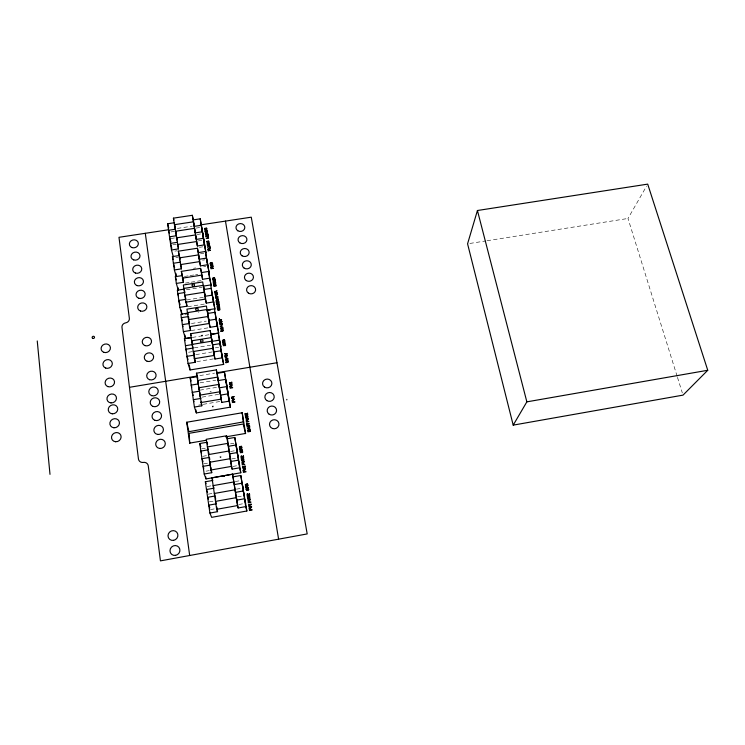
<?xml version="1.0" encoding="UTF-8"?>
<svg xmlns="http://www.w3.org/2000/svg" width="745" height="745" viewBox="0 0 745 745"><rect width="100%" height="100%" fill="white"/><g stroke="black" fill="none" stroke-linecap="round" stroke-linejoin="round"><path stroke-width="0.56" stroke-dasharray="3.73 2.79" d="M209.997 392.066L210.584 391.479L211.357 392M677.13 376.244L627.988 218.462L646.586 186.092M198.943 311.997L198.328 312.257M208.246 494.177L212.763 493.376M236.444 489.158L240.952 488.357M209.373 501.86L213.899 501.05M237.636 496.803L242.153 496.002M210.509 509.58L215.035 508.77M238.838 504.495L244.5 503.48M207.129 486.532L211.627 485.731M235.252 481.54L239.75 480.749M203.795 463.818L208.265 463.036M231.723 458.929L236.193 458.147M206.02 471.157L209.382 470.57M232.896 466.435L237.376 465.644M201.606 448.863L206.058 448.099M230.512 443.852L233.856 443.266M202.705 456.322L207.157 455.549M230.559 451.47L236.137 450.492M198.682 405.103L202.081 404.526M203.208 404.339L220.213 401.453M199.939 390.156L217.987 387.121M202.137 397.132L219.095 394.273M199.818 375.592L214.607 373.124M200.005 382.837L215.761 380.192M188.587 352.255L191.931 351.705M215.324 347.859L218.667 347.31M195.795 354.639L212.521 351.891M196.838 361.642L213.601 358.867M192.322 337.438L209.531 334.635M194.296 347.868L210.584 345.196M191.418 323.516L206.263 321.123M191.297 330.547L208.47 327.772M186.744 299.974L203.739 297.274M187.749 306.716L205.918 303.811M185.384 283.091L189.891 282.383M191.018 282.206L201.15 280.604M469.862 243.447L485.908 240.914M487.053 240.728L627.988 218.462M186.38 289.749L202.184 287.253M193.504 268.284L195.749 267.939M203.599 266.71L205.834 266.356M184.397 276.46L188.885 275.752M190.012 275.585L194.51 274.877M195.637 274.7L197.881 274.346M174.907 251.112L177.133 250.767M199.418 247.331L202.761 246.819M175.867 257.63L178.102 257.276M200.433 253.822L203.785 253.3M202.566 260.163L204.81 259.819M170.987 231.918L174.423 231.397M196.205 228.072L199.651 227.551M170.782 238.521L175.382 237.813M197.211 234.47L200.656 233.949M172.84 244.807L176.174 244.295M198.412 240.877L201.746 240.365M177.366 228.417L192.257 226.154M677.475 377.352L682.327 392.913M219.943 456.918C220.511 459.563 222.196 455.251 219.943 456.918M212.232 406.286C212.791 408.847 214.448 404.675 212.232 406.286M201.429 335.343C201.979 337.792 203.599 333.807 201.429 335.343"/><path stroke-width="1.12" d="M286.844 399.376L286.788 399.897M477.433 210.509L467.571 243.811L513.203 425.125L683.016 395.129L707.75 370.274L647.712 184.127L477.433 210.509L526.855 401.853L513.203 425.125M218.359 299.341C217.642 300.822 215.286 298.81 216.255 301.706L218.676 301.325L217.596 301.036L218.443 299.872L217.698 298.764L217.996 297.125L215.724 298.391L218.35 299.332M223.239 475.748L222.82 476.493M238.139 507.969L232.57 474.165L211.99 477.796L216.674 509.319L237.459 505.585L238.139 507.969L245.738 506.609L246.856 510.996L211.645 517.347L209.913 513.054L205.341 481.754L212.893 480.423M209.913 513.054L217.549 511.675L216.879 507.177M215.212 495.965L207.613 497.325L208.321 499.141M204.204 474.034L206.011 478.923L240.803 472.777L234.796 437.455L227.374 438.74L226.601 435.778L206.272 439.289L210.835 470.021L211.748 472.703L204.204 474.034L199.753 443.517L207.212 442.232L207.538 444.392M233.297 476.809L240.812 475.487L246.856 510.996M526.855 401.853L707.75 370.274M210.835 470.021L231.369 466.407L232.095 469.117L239.601 467.804L240.803 472.777M190.133 443.033L206.179 440.258M225.661 436.887L245.142 433.515M208.535 454.58L228.976 451.014L229.721 453.854L237.189 452.55L238.428 457.756M197.77 378.702L197.462 376.635L190.152 377.855L194.417 407.049L201.802 405.801L201.178 401.602M201.802 405.801L196.447 373.189L216.357 369.874L221.721 402.421L229.06 401.173L230.419 407.133L196.345 412.926L194.417 407.049M187.144 422.173L241.799 412.832M199.623 391.144L192.275 392.382L193.244 395.427M200.396 396.368L200.703 398.454L193.346 399.692L193.989 401.695M200.815 402.57L220.911 399.171M191.633 337.466L184.415 338.64L188.047 363.476L190.05 369.967L223.649 364.398L219.971 343.659L212.763 344.842L211.887 341.154L192.163 344.386L193.206 348.045L185.961 349.237L186.539 351.146M129.472 387.307L197.537 375.964M216.888 372.742L276.963 362.731M216.357 369.874L217.195 373.347L224.469 372.137L230.419 407.133M198.226 381.803L198.533 383.871L191.204 385.1L191.865 387.167M193.225 351.528L212.995 348.288L213.862 351.919L221.088 350.727L222.541 357.386M194.268 355.142L187.004 356.334L188.01 359.63M214.97 359.025L210.239 330.529L190.58 333.723L194.296 358.717L214.113 355.449L214.97 359.025L222.206 357.833L223.649 364.398M188.047 363.476L195.32 362.275L194.417 356.166M211.114 334.291L218.304 333.127L220.892 346.947L219.412 340.139L212.213 341.322L211.338 337.606L191.642 340.819L192.685 344.516L185.449 345.699M188.01 313.077L180.849 314.222L183.391 331.627L185.44 338.556L191.176 337.625M210.677 334.449L218.704 333.136L215.007 312.276L207.874 313.422L206.97 309.51L187.451 312.639L187.991 314.586M189.258 321.495L189.556 323.479L182.367 324.643L182.963 326.645M209.14 323.488L206.43 306.037L186.93 309.156L189.537 326.664L209.14 323.488L210.034 327.306L217.195 326.142L218.704 333.136M183.391 331.627L190.59 330.454L190.003 326.468M205.35 299.108L202.687 281.945L183.345 285L185.905 302.209L205.35 299.108L206.263 303.103L213.377 301.967L214.933 309.287L211.217 288.334L204.139 289.451L203.217 285.363L183.857 288.427L184.946 292.496L177.832 293.623L178.437 295.746M184.443 289.088L177.338 290.215L179.843 307.322L186.986 306.186L186.306 301.613M185.347 314.036L187.619 313.664M206.961 310.563L210.379 310.013M219.244 308.626L218.611 309.25L218.453 308.29L219.747 308.495A1.639 1.499 -9.4 0 1 219.961 309.184L219.887 309.65A1.024 0.931 -9.4 0 1 219.617 310.013L218.164 310.311A1.071 0.978 -9.4 0 1 217.754 310.078C216.935 306.391 218.508 311.792 219.496 308.979M182.432 275.566L175.354 276.674L176.342 283.426L183.428 282.308L182.6 276.693M200.573 268.368L202.566 279.3L209.615 278.192L211.217 285.819L208.553 271.469L201.513 272.577L200.573 268.368L181.324 271.376L183.428 282.308M180.318 264.615L199.52 261.625L200.47 265.881L207.492 264.782L209.121 272.586L205.397 251.493L198.403 252.574L197.444 248.234L178.325 251.186L181.426 268.852L174.377 269.951L172.421 256.597L179.443 255.516M182.329 278.174L201.625 275.138M174.572 222.708L167.625 223.761L171.452 249.975L178.465 248.895L177.971 245.599M192.322 215.296L197.378 245.971L204.353 244.9L206.011 252.955L200.228 218.825L193.318 219.868L192.322 215.296L173.417 218.155L178.465 248.895M180.439 262.166L173.399 263.264L174.628 267.734M176.509 235.737L169.534 236.808L170.903 241.911M177.478 242.302L170.493 243.373L171.862 248.43M177.329 244.518L196.41 241.585M168.202 229.814L118.977 237.31L129.36 318.385A4.237 3.818 -17.2 0 1 125.672 322.855A4.256 3.837 -17.6 0 0 121.966 327.334L138.449 459.004A4.47 4.163 -28.7 0 0 143.347 462.412A4.489 4.181 -29.7 0 1 148.264 465.839L160.436 560.873L307.191 533.923L251.27 217.177L200.275 224.934M223.602 475.683L224.217 476.428M209.811 507.82L208.758 505.166L216.376 503.806L215.491 501.376L236.23 497.669L236.919 500.118L244.49 498.768L245.636 503.275M207.538 492.315L206.477 489.521L214.048 488.171L213.144 485.619L233.781 481.959L234.498 484.548L242.032 483.207L243.205 487.947M205.341 481.754L206.058 483.663M216.674 509.319L217.549 511.675M203.813 468.354L203.087 466.342L210.612 465.029L209.68 462.272L230.168 458.687L230.903 461.472L238.391 460.159L239.62 465.253M214.914 495.136L214.318 493.479L235.001 489.791L235.709 492.315L243.261 490.964L244.416 495.593M203.068 461.77L201.97 458.697L209.475 457.393L209.792 459.572M201.597 453.183L200.852 451.088L208.339 449.794L207.399 446.916L227.784 443.377L228.547 446.274L235.988 444.979L237.245 450.306M211.99 477.796L212.595 479.547M199.753 443.517L200.861 446.73M190.152 377.855L191.139 381.002M200.703 398.454L199.716 395.176L219.766 391.796L220.576 395.101L227.905 393.863L229.274 399.925M199.287 390.035L198.617 387.81L218.62 384.457L219.449 387.81L226.759 386.59L228.138 392.745M198.533 383.871L197.527 380.481L217.484 377.147L218.322 380.565L225.614 379.345L227.011 385.612M184.415 338.64L185.002 340.595M196.447 373.189L196.95 374.912M182.246 320.741L181.352 317.687L188.522 316.532L188.82 318.525M179.843 307.322L181.929 314.586L181.268 310.06M194.296 358.717L195.32 362.275M180.039 304.658L178.837 300.459L185.961 299.322L184.872 295.299L204.279 292.217L205.201 296.259L212.297 295.132L213.862 302.545M193.486 352.432L194.007 354.238M190.58 333.723L191.111 335.595M176.342 283.426L178.167 289.917M175.354 276.674L176.276 279.952M174.377 269.951L176.22 276.591M189.537 326.664L190.59 330.454M189.556 323.479L188.494 319.633L208.051 316.485L208.945 320.35L216.097 319.195L217.624 326.282M172.421 256.597L173.24 259.567M185.905 302.209L186.986 306.186M171.452 249.975L173.362 256.969M167.625 223.761L168.733 227.933M169.404 233.362L168.575 230.27L175.531 229.209L174.386 224.701L193.337 221.824L194.324 226.35L201.252 225.297L202.947 233.595M181.324 271.376L182.153 274.514M179.88 260.024L179.322 257.882L198.477 254.911L199.436 259.213L206.44 258.124L208.078 266.012M178.325 251.186L179.163 254.427M176.22 234.628L175.364 231.276L194.352 228.38L195.339 232.859L202.277 231.797L203.972 240.02M176.91 240.086L176.342 237.879L195.376 234.964L196.354 239.406L203.31 238.335L204.987 246.474M173.417 218.155L173.874 219.98M225.474 221.097L278.611 539.175M200.228 218.825L204.353 244.9M205.397 251.493L207.492 264.782M208.553 271.469L209.615 278.192M213.377 301.967L210.686 284.944L203.618 286.061L206.263 303.103M217.195 326.142L214.458 308.83L207.333 309.976L210.034 327.306M218.304 333.127L222.206 357.833M224.469 372.137L229.06 401.173M234.796 437.455L239.601 467.804M240.812 475.487L245.738 506.609M193.318 219.868L197.378 245.971M198.403 252.574L200.47 265.881M201.513 272.577L202.566 279.3M217.195 373.347L221.721 402.421M227.374 438.74L232.095 469.117M197.444 248.234L199.52 261.625M210.239 330.529L214.113 355.449M226.601 435.778L231.369 466.407M232.57 474.165L237.459 505.585M175.047 225.958L175.373 228.128M175.857 231.388L176.183 233.567M176.667 236.835L176.993 239.024M179.61 256.625L179.945 258.841M180.933 265.509L181.426 268.852M192.238 341.489L192.536 343.501M193.812 352.106L194.11 354.126M198.999 386.99L199.306 389.067M199.772 392.187L200.088 394.282M208.665 451.964L208.991 454.133M210.118 461.751L210.444 463.939M210.937 467.217L211.748 472.703M215.38 497.092L215.705 499.327M175.876 273.294L176.202 275.492M177.981 287.663L178.306 289.889M184.937 335.11L185.44 338.556M189.305 364.938L190.05 369.967M195.888 409.825L196.345 412.926M205.695 476.763L206.011 478.923M145.294 233.306L189.677 555.5M37.25 340.959L49.999 474.351M219.281 308.663A1.071 0.978 -9.4 0 1 219.533 309.007M242.963 466.808L243.438 467.692L242.647 467.301L242.665 466.398L244.686 466.789L244.984 465.774L245.254 467.432L242.963 466.808M210.891 265.444C212.763 267.706 212.055 262.734 212.958 265.499A1.015 0.913 -8.1 0 1 212.735 266.049A1.071 0.959 -8.1 0 1 212.381 266.319C210.016 267.8 210.695 263.348 210.891 265.444M249.193 430.275L249.286 431.104L249.966 430.983L249.771 430.116L249.193 430.275M229.73 382.995L230.186 383.833L229.441 382.604L231.406 382.986L231.704 382.017L231.956 383.582L229.73 382.995M215.007 284.907L215.091 285.661L215.733 285.558L215.556 284.767L215.007 284.907M245.403 484.567L245.58 485.964L248.141 485.507L247.387 483.691L245.403 484.567M239.424 447L239.592 448.369L242.134 447.931L241.38 446.153L239.424 447M222.466 340.418L222.615 341.694L225.065 341.294L224.357 339.636L222.466 340.418M209.503 243.82L209.419 244.258A0.996 0.894 -7.6 0 1 209.159 244.611L207.743 244.881A1.043 0.931 -7.6 0 1 207.343 244.658C206.551 241.138 208.078 246.316 209.047 243.615A1.043 0.931 -7.6 0 0 208.833 243.317L208.181 243.876L208.032 242.954L209.298 243.159A1.602 1.434 -7.6 0 1 209.503 243.82M208.051 234.74L207.967 235.178A0.996 0.885 -7.4 0 1 207.706 235.522L206.3 235.792A1.043 0.931 -7.4 0 1 205.899 235.569C205.108 232.077 206.626 237.217 207.594 234.535A1.052 0.931 -7.4 0 0 207.352 234.2L206.728 234.796L206.579 233.883L207.846 234.079A1.602 1.425 -7.4 0 1 208.051 234.74M212.586 278.341L212.725 279.561L215.128 279.189L214.439 277.606L212.586 278.341M210.174 263.209L210.323 264.41L212.707 264.037L212.018 262.473L210.174 263.209M247.321 496.868L248.011 498.088L249.044 496.459L249.277 497.986L250.003 497.222L249.258 495.919L248.085 497.604L247.964 496.189L247.321 496.868M245.431 416.297L246.092 417.451L247.098 415.915L247.331 417.358L248.038 416.632L247.312 415.393L246.25 416.958L246.046 415.654L245.431 416.297M246.12 489.335L246.809 490.545L247.834 488.925L248.076 490.443L248.802 489.679L248.057 488.385L246.968 490.033L246.763 488.655L246.12 489.335M240.123 451.656L240.793 452.839L241.818 451.256L242.051 452.737L242.768 451.992L242.041 450.734L240.961 452.336L240.756 450.995L240.123 451.656M241.296 459.004L241.967 460.196L242.991 458.603L243.224 460.093L243.95 459.348L243.215 458.082L242.134 459.693L241.929 458.343L241.296 459.004M223.109 344.749L223.751 345.848L224.748 344.386L224.962 345.764L225.661 345.075L224.962 343.892L223.835 345.41L223.724 344.134L223.109 344.749M216.18 292.031L217.279 292.636L214.867 293.018C213.908 290.131 216.255 292.133 216.972 290.662L216.18 292.031M212.306 267.781L213.396 268.377L211.012 268.749C210.062 265.909 212.381 267.883 213.089 266.44L212.334 267.706M204.642 228.668L205.248 229.693L206.216 228.343L206.412 229.618L207.091 228.985L206.421 227.895L205.331 229.292L205.229 228.11L204.642 228.668M206.7 241.641L207.315 242.674L208.283 241.315L208.488 242.591L209.168 241.957L208.488 240.858L207.473 242.237L207.296 241.082L206.7 241.641M248.197 430.47C248.206 432.482 249.454 429.828 248.197 430.47M250.413 499.522L249.947 500.295L247.927 500.714L249.938 499.299L247.685 499.215L247.61 498.703L249.808 498.414L250.413 499.522M248.43 418.82L247.973 419.547L246.008 419.938L247.973 418.606L245.701 418.029L247.843 417.759L248.43 418.82M244.341 461.602L243.885 462.347L241.883 462.747L243.876 461.379L241.576 460.792L243.745 460.512L244.341 461.602M247.759 430.303L247.945 431.83L250.469 431.402L249.91 429.595L247.759 430.303M222.327 324.038L220.604 325.09A1.155 1.052 -9.9 0 1 220.082 324.82L219.803 323.758A1.062 0.978 -9.9 0 1 220.166 323.209L221.647 322.967L222.327 324.038M214.057 285.074L214.69 285.717L214.057 285.074M221.963 321.738L219.607 322.771L221.516 321.533L219.319 320.993L221.405 320.741L221.963 321.738M217.568 294.266L215.854 295.29A1.136 1.034 -8.9 0 1 215.342 295.029L215.072 293.986A1.052 0.959 -8.9 0 1 215.426 293.456L216.897 293.213L217.568 294.266M215.761 282.998L214.057 284.013A1.136 1.024 -8.6 0 1 213.545 283.743L213.275 282.718A1.052 0.95 -8.6 0 1 213.629 282.187L215.091 281.955L215.761 282.998M209.876 246.195L207.576 247.172L209.447 246.008L207.306 245.478L209.336 245.254L209.876 246.195M213.647 284.925L213.806 286.313L216.208 285.931L215.705 284.292L213.647 284.925M220.222 323.879C221.34 326.375 222.746 321.905 220.222 323.879M215.482 294.107C216.59 296.557 217.978 292.17 215.482 294.107M213.685 282.839C214.793 285.27 216.171 280.912 213.685 282.839M216.516 300.421C216.553 302.396 217.782 299.769 216.516 300.421M215.128 291.742C215.156 293.67 216.413 291.127 215.128 291.742M249.78 509.189C249.882 511.2 251.177 508.332 249.78 509.189M211.263 267.492C211.291 269.392 212.539 266.887 211.263 267.492M246.25 486.979C246.325 488.943 247.647 486.168 246.25 486.979M243.699 471.017C243.783 472.963 245.096 470.216 243.699 471.017M245.878 484.604L245.934 485.386L247.629 485.088L247.247 484.166L245.878 484.604M239.899 447.037C240.961 449.524 242.442 445.193 239.899 447.037M240.253 449.356C240.356 451.302 241.613 448.527 240.253 449.356M232.719 401.304C232.775 403.157 234.107 400.521 232.719 401.304M230.438 386.972C230.363 388.694 231.909 386.478 230.494 386.879M222.913 340.456C223.966 342.784 225.363 338.733 222.913 340.456M223.249 342.616C223.342 344.423 224.552 341.843 223.249 342.616M213.023 278.388C213.806 280.595 215.612 276.898 213.079 278.285M210.612 263.246C211.645 265.462 212.995 261.607 210.612 263.246M208.47 249.845C208.404 251.428 209.867 249.398 208.525 249.761M249.361 508.863L249.482 510.521L252.071 510.055L251.987 509.543C250.916 510.409 250.627 507.243 249.361 508.863M245.822 486.662L245.952 488.292L248.513 487.835L248.439 487.332C247.368 488.189 247.079 485.06 245.822 486.662M243.28 470.7L243.41 472.321L245.962 471.864L245.878 471.371C244.826 472.209 244.537 469.117 243.28 470.7M239.834 449.049L239.955 450.641L242.497 450.194L242.414 449.701C241.361 450.539 241.082 447.484 239.834 449.049M232.31 400.996L232.421 402.533L234.926 402.114L234.843 401.639C233.809 402.44 233.53 399.478 232.31 400.996M230.028 386.674L230.14 388.201L232.626 387.782L232.552 387.307C231.527 388.108 231.248 385.174 230.028 386.674M222.848 342.328L222.951 343.799L225.335 342.942C224.32 343.715 224.04 340.865 222.848 342.328M208.078 249.575L208.181 250.963L210.49 250.162C209.513 250.888 209.233 248.206 208.078 249.575M243.27 421.921L188.951 431.672L186.688 422.043L189.724 443.312L189.183 433.311L243.168 424.026L245.608 433.646L242.19 412.562L243.27 421.921M227.039 353.633L225.586 354.816L227.262 354.983L224.794 355.393L226.219 353.735L224.506 353.577L227.039 353.633M228.063 360.031L226.61 361.223L228.287 361.381L225.819 361.791L227.244 360.133L225.53 359.975L228.063 360.031M223.081 328.871L221.638 330.035L223.295 330.193L220.855 330.594L222.261 328.964L220.567 328.815L223.081 328.871M219.151 304.295L217.708 305.441L219.356 305.599L216.935 305.99L218.341 304.388L216.655 304.239L219.151 304.295M215.277 280.083L213.852 281.21L215.482 281.368L213.079 281.75L214.476 280.185L212.8 280.027L215.277 280.083M249.715 426.81L247.442 428.72L250.106 429.222L249.426 428.608L249.715 426.81M251.596 507.047L249.156 508.416L249.063 507.867L250.869 506.879L248.867 506.6L248.774 506.06L251.503 506.498L251.596 507.047M248.867 427.872L247.983 428.366L248.97 428.524L248.867 427.872M245.496 468.931L243.084 470.272L244.788 468.773L242.712 467.972L245.412 468.4L245.496 468.931M234.479 399.311L232.114 400.577L233.781 399.152L231.76 398.389L234.479 399.311M232.189 385.007L229.833 386.264L231.499 384.848L229.488 384.085L232.189 385.007M217.177 298.093L216.329 298.54L217.27 298.689L217.177 298.093M227.821 358.494L225.484 359.714L227.141 358.336L225.148 357.581L227.821 358.494M222.839 327.362L220.529 328.564L222.168 327.213L220.194 326.478L222.839 327.362M251.139 504.207L248.541 504.672L248.849 505.138A1.453 1.406 -29.3 0 1 249.37 505.659L249.724 505.417A1.714 1.658 -29.3 0 0 249.351 505.026L251.214 504.691L251.139 504.207M247.284 493.888L247.144 495.825L249.724 495.369L249.417 493.46L249.212 494.931L248.504 495.062L247.871 493.879L248.076 495.136L247.498 495.239L247.284 493.888M248.43 501.05L248.262 502.856L250.851 502.391L250.767 501.879L249.668 502.083L249.501 501.031L248.625 502.27L248.43 501.05M241.268 456.098L241.129 457.989L243.671 457.542L243.373 455.679L243.159 457.123L242.47 457.244L241.846 456.089L242.041 457.318L241.473 457.411L241.268 456.098M242.376 463.083L242.218 464.843L244.77 464.396L243.606 464.088L243.438 463.064L242.572 464.265L242.376 463.083M246.157 414.658L244.965 413.54L245.254 415.3L247.759 414.872L247.47 413.065L247.266 414.471L246.576 414.583L245.962 413.466L246.157 414.658M246.502 420.255L246.344 421.968L248.849 421.53L247.703 421.232L247.545 420.236L246.688 421.409L246.502 420.255M246.968 423.132L246.856 425.116L247.163 424.324L249.249 423.97L249.175 423.486L247.079 423.849L246.968 423.132M247.303 425.181L247.182 427.155L247.498 426.373L249.584 426.01L249.51 425.525L247.415 425.889L247.303 425.181M234.051 396.666L231.546 397.094L231.835 397.532A1.397 1.313 -14.1 0 1 232.338 398.016L232.682 397.793A1.648 1.546 -14 0 0 232.319 397.42L234.051 396.666M227.327 355.43L224.943 356.296L227.327 355.43M226.787 356.24L226.452 357.181L226.787 356.24M228.352 361.828L225.958 362.703L228.352 361.828M223.36 330.631L220.995 331.488L223.36 330.631M219.403 318.832L219.272 320.676L219.579 319.95L221.6 319.624L219.505 319.493L219.403 318.832M221.824 325.165L221.489 326.077L221.824 325.165M215.705 295.616L215.575 297.432L215.882 296.715L217.885 296.389L215.808 296.268L215.705 295.616M218.732 301.706L218.527 303.001L217.866 303.103L217.279 302.06L217.456 303.168L216.916 303.252L216.32 302.135L216.581 303.764L219.002 303.383L218.732 301.706M217.41 306.353L217.261 308.058L219.691 307.666L219.421 305.981L219.207 307.285L218.546 307.387L217.959 306.344L218.136 307.452L217.605 307.545L217.41 306.353M209.997 247.107L209.764 248.234L207.883 248.96L210.239 248.597L209.997 247.107M205.248 229.963L205.108 231.686L205.415 231.006L207.371 230.708L205.341 230.587L205.248 229.963M207.52 231.611L205.154 231.974L206.151 232.254L206.291 233.092L205.424 233.651L207.79 233.297L206.691 233.027L206.551 232.198L207.52 231.611M208.218 235.979L205.918 236.77L208.218 235.979M208.33 236.696L208.106 237.813L206.225 238.54L208.572 238.177L208.33 236.696M115.596 441.738A4.898 4.517 -27.6 0 0 120.792 435.182A4.898 4.517 -27.6 0 0 112.542 434.531A4.898 4.517 -27.6 0 0 115.596 441.738M113.938 427.77A4.87 4.479 -26.2 0 0 119.126 421.279A4.87 4.479 -26.2 0 0 110.903 420.636A4.87 4.479 -26.2 0 0 113.938 427.77M112.29 413.81A4.843 4.442 -25 0 0 117.449 407.385A4.843 4.442 -25 0 0 109.273 406.742A4.843 4.442 -25 0 0 112.29 413.81M110.996 402.915A4.824 4.405 -24 0 0 116.145 396.536A4.824 4.405 -24 0 0 107.997 395.893A4.824 4.405 -24 0 0 110.996 402.915M107.913 386.627A4.796 4.368 -22.8 0 0 114.516 381.673A4.796 4.368 -22.8 0 0 107.01 379.075A4.796 4.368 -22.8 0 0 107.913 386.627M105.725 368.086A4.759 4.312 -21.4 0 0 112.299 363.197A4.759 4.312 -21.4 0 0 104.831 360.627A4.759 4.312 -21.4 0 0 105.725 368.086M103.872 352.348A4.731 4.274 -20.3 0 0 110.409 347.515A4.731 4.274 -20.3 0 0 102.987 344.963A4.731 4.274 -20.3 0 0 103.872 352.348M157.996 434.465A4.843 4.507 -24.4 0 0 163.071 427.956A4.843 4.507 -24.4 0 0 154.848 427.304A4.843 4.507 -24.4 0 0 157.996 434.465M154.951 420.338A4.815 4.47 -23 0 0 161.525 415.263A4.815 4.47 -23 0 0 153.908 412.618A4.815 4.47 -23 0 0 154.951 420.338M149.577 379.708A4.749 4.358 -19.5 0 0 156.068 374.782A4.749 4.358 -19.5 0 0 148.562 372.202A4.749 4.358 -19.5 0 0 149.577 379.708M153.116 406.463A4.796 4.433 -21.7 0 0 159.663 401.443A4.796 4.433 -21.7 0 0 152.082 398.826A4.796 4.433 -21.7 0 0 153.116 406.463M151.682 395.642A4.777 4.405 -20.8 0 0 158.21 390.659A4.777 4.405 -20.8 0 0 150.658 388.052A4.777 4.405 -20.8 0 0 151.682 395.642M147.138 361.278A4.712 4.302 -18.2 0 0 153.6 356.427A4.712 4.302 -18.2 0 0 146.141 353.866A4.712 4.302 -18.2 0 0 147.138 361.278M145.07 345.633A4.684 4.265 -17.2 0 0 151.496 340.838A4.684 4.265 -17.2 0 0 144.074 338.304A4.684 4.265 -17.2 0 0 145.07 345.633M92.846 338.407A1.201 1.08 -20.2 0 0 94.513 337.187A1.201 1.08 -20.2 0 0 92.631 336.535A1.201 1.08 -20.2 0 0 92.846 338.407M140.488 311.028A4.628 4.163 -15.3 0 0 146.849 306.344A4.628 4.163 -15.3 0 0 139.52 303.867A4.628 4.163 -15.3 0 0 140.488 311.028M138.793 298.261A4.61 4.125 -14.7 0 0 145.135 293.623A4.61 4.125 -14.7 0 0 137.834 291.165A4.61 4.125 -14.7 0 0 138.793 298.261M135.46 273.07A4.563 4.06 -13.6 0 0 141.746 268.526A4.563 4.06 -13.6 0 0 134.519 266.095A4.563 4.06 -13.6 0 0 135.46 273.07M133.718 259.912A4.545 4.023 -13.1 0 0 139.986 255.414A4.545 4.023 -13.1 0 0 132.787 253.002A4.545 4.023 -13.1 0 0 133.718 259.912M132.089 247.601A4.526 3.986 -12.6 0 0 138.328 243.14A4.526 3.986 -12.6 0 0 131.167 240.747A4.526 3.986 -12.6 0 0 132.089 247.601M137.117 285.614A4.582 4.098 -14.1 0 0 143.431 281.023A4.582 4.098 -14.1 0 0 136.177 278.574A4.582 4.098 -14.1 0 0 137.117 285.614M175.597 555.36A5.094 4.833 -41.8 0 0 178.893 547.277A5.094 4.833 -41.8 0 0 170.344 548.851A5.094 4.833 -41.8 0 0 175.597 555.36M173.604 540.349A5.057 4.796 -39.2 0 0 176.882 532.34A5.057 4.796 -39.2 0 0 168.379 533.895A5.057 4.796 -39.2 0 0 173.604 540.349M266.803 400.587A4.694 4.442 -8.6 0 0 274.207 397.299A4.694 4.442 -8.6 0 0 267.604 392.913A4.694 4.442 -8.6 0 0 266.803 400.587M269.131 414.22A4.721 4.489 -9.2 0 0 276.563 410.895A4.721 4.489 -9.2 0 0 269.932 406.472A4.721 4.489 -9.2 0 0 269.131 414.22M272.568 428.524A4.74 4.526 -10.1 0 0 278.909 423.439A4.74 4.526 -10.1 0 0 271.236 420.795A4.74 4.526 -10.1 0 0 272.568 428.524M159.849 448.471A4.87 4.554 -25.9 0 0 164.952 441.897A4.87 4.554 -25.9 0 0 156.692 441.245A4.87 4.554 -25.9 0 0 159.849 448.471M246.297 280.586A4.507 4.088 -5.3 0 0 253.43 277.596A4.507 4.088 -5.3 0 0 247.126 273.527A4.507 4.088 -5.3 0 0 246.297 280.586M248.439 293.139A4.526 4.125 -5.5 0 0 255.6 290.122A4.526 4.125 -5.5 0 0 249.268 286.015A4.526 4.125 -5.5 0 0 248.439 293.139M244.174 268.144A4.489 4.051 -5.1 0 0 251.279 265.183A4.489 4.051 -5.1 0 0 244.993 261.15A4.489 4.051 -5.1 0 0 244.174 268.144M237.785 230.754A4.433 3.949 -4.6 0 0 244.798 227.877A4.433 3.949 -4.6 0 0 238.614 223.938A4.433 3.949 -4.6 0 0 237.785 230.754M242.069 255.814A4.47 4.023 -4.9 0 0 249.137 252.881A4.47 4.023 -4.9 0 0 242.889 248.877A4.47 4.023 -4.9 0 0 242.069 255.814M239.853 242.87A4.451 3.986 -4.8 0 0 246.902 239.965A4.451 3.986 -4.8 0 0 240.682 235.997A4.451 3.986 -4.8 0 0 239.853 242.87M264.494 387.083A4.675 4.405 -8 0 0 271.869 383.824A4.675 4.405 -8 0 0 265.304 379.475A4.675 4.405 -8 0 0 264.494 387.083M192.806 286.266A1.276 1.155 -10.4 0 0 194.547 284.981A1.276 1.155 -10.4 0 0 192.499 284.292A1.276 1.155 -10.4 0 0 192.806 286.266M196.475 310.442A1.285 1.173 -11.3 0 0 198.226 309.128A1.285 1.173 -11.3 0 0 196.168 308.43A1.285 1.173 -11.3 0 0 196.475 310.442M201.28 342.123A1.304 1.201 -12.8 0 0 203.05 340.782A1.304 1.201 -12.8 0 0 200.973 340.065A1.304 1.201 -12.8 0 0 201.28 342.123"/></g></svg>
